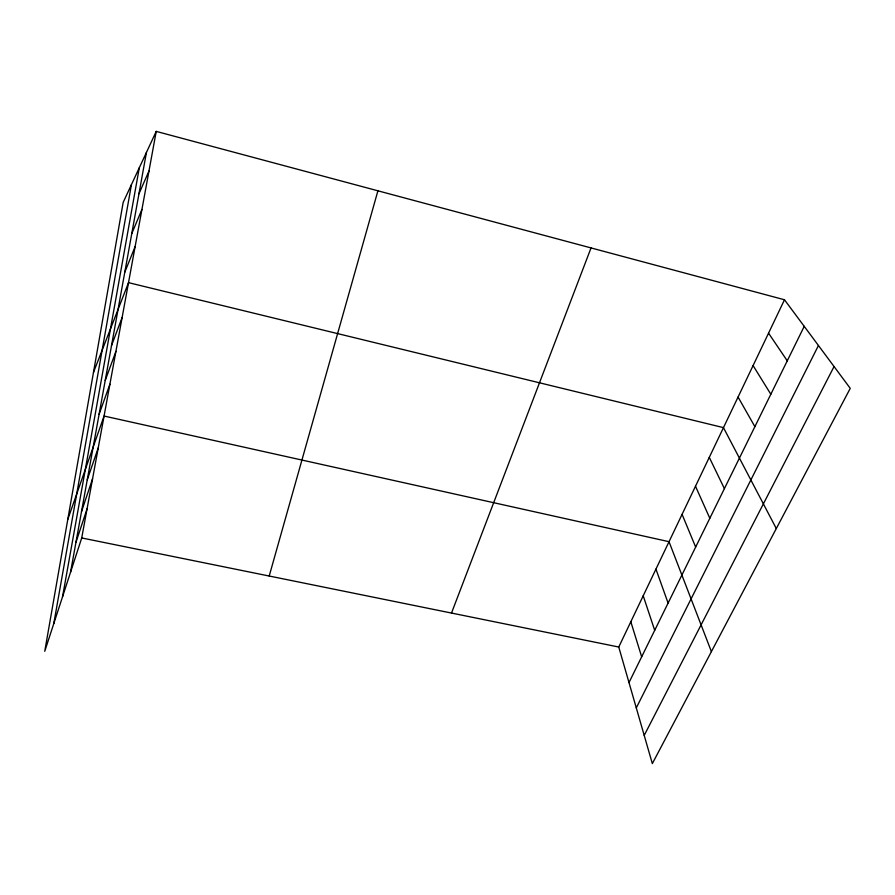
<?xml version="1.0" encoding="UTF-8"?>
<svg xmlns="http://www.w3.org/2000/svg" width="895" height="895" viewBox="0 0 895 895"><rect width="100%" height="100%" fill="white"/><g stroke="black" fill="none" stroke-linecap="round" stroke-linejoin="round"><path stroke-width="1.34" d="M53.767 623.647L131.42 184.694M62.527 596.82L139.296 167.768M70.537 572.252L146.433 152.463M156.233 131.397L123.174 202.382L44.75 651.291L81.725 537.951L156.233 131.397L784.49 299.769L850.25 388.352L652.332 763.603L618.758 647.029L784.49 299.769M269.205 576.022L377.914 190.814M75.93 542.392L87.072 508.796M81.501 511.616L92.565 478.791M87.24 479.877L98.237 447.892M67.807 519.346L104.066 416.041L669.024 541.699L711.402 651.616M99.088 414.329L109.906 384.201M105.207 380.487L115.925 351.377M111.517 345.559L122.123 317.546M451.505 613.053L591.036 247.926M93.483 372.387L128.522 282.652L723.462 427.631L776.301 528.553M124.785 272.192L135.111 246.651M131.755 233.64L141.925 209.475M138.96 193.756L148.962 171.079M628.995 682.583L804.225 326.351M636.289 707.9L818.444 345.515M644.21 735.399L834.062 366.547M81.725 537.951L618.758 647.029M768.548 333.164L787.264 360.83M753.087 365.574L770.83 394.247M738.062 397.056L754.888 426.658M709.276 457.345L724.402 488.625M695.493 486.242L709.824 518.272M682.079 514.356L695.661 547.069M655.946 569.108L668.095 603.096M643.214 595.79L654.704 630.337M630.818 621.745L641.67 656.818"/></g></svg>
